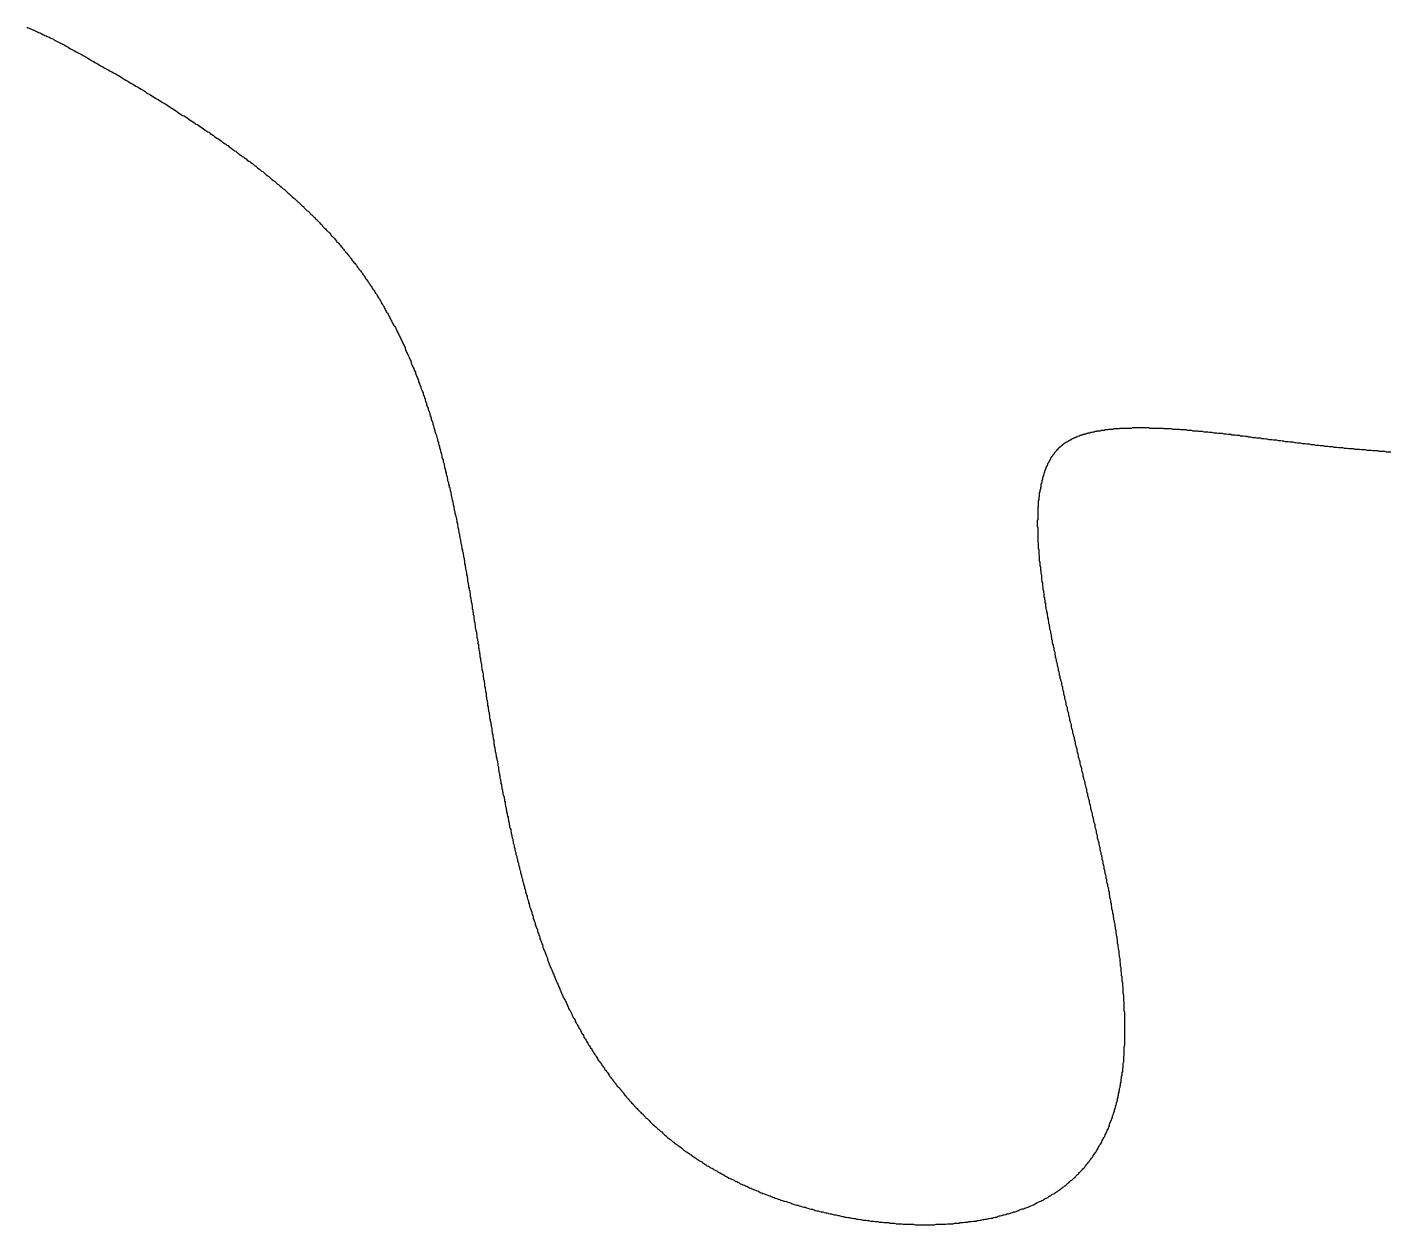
# Model space of a CAD drawing. Header units: millimetres. Extents: x 289 to 9778, y -894 to 6380.
# Drawn here: x 7128.73 to 7155.33, y 761.38 to 784.74 of the extents above; entities that cross this region are included whole.
import ezdxf

# ---------------------------------------------------------------- set-up
doc = ezdxf.new("R2010")
doc.units = ezdxf.units.MM
doc.layers.add('DRAW', color=7, linetype='Continuous')

msp = doc.modelspace()

# ---------------------------------------------------------------- linework, layer by layer
at = {"layer": 'DRAW'}
msp.add_polyline3d([(7128.72, 784.738, 0), (7128.74, 784.728, 0), (7128.77, 784.718, 0), (7128.79, 784.708, 0), (7128.81, 784.698, 0), (7128.84, 784.688, 0), (7128.86, 784.678, 0), (7128.88, 784.668, 0), (7128.91, 784.658, 0), (7128.93, 784.648, 0), (7128.95, 784.638, 0), (7128.98, 784.628, 0), (7129, 784.618, 0), (7129.03, 784.598, 0), (7129.05, 784.588, 0), (7129.07, 784.578, 0), (7129.1, 784.568, 0), (7129.12, 784.558, 0), (7129.14, 784.548, 0), (7129.17, 784.538, 0), (7129.19, 784.528, 0), (7129.21, 784.518, 0), (7129.24, 784.508, 0), (7129.26, 784.488, 0), (7129.3, 784.468, 0), (7129.34, 784.448, 0), (7129.38, 784.428, 0), (7129.42, 784.408, 0), (7129.46, 784.388, 0), (7129.49, 784.368, 0), (7129.53, 784.348, 0), (7129.57, 784.318, 0), (7129.61, 784.298, 0), (7129.65, 784.278, 0), (7129.68, 784.258, 0), (7129.72, 784.238, 0), (7129.76, 784.218, 0), (7129.8, 784.198, 0), (7129.83, 784.178, 0), (7129.87, 784.158, 0), (7129.91, 784.138, 0), (7129.94, 784.118, 0), (7129.98, 784.088, 0), (7130.02, 784.068, 0), (7130.05, 784.048, 0), (7130.09, 784.028, 0), (7130.13, 784.008, 0), (7130.16, 783.988, 0), (7130.2, 783.968, 0), (7130.23, 783.948, 0), (7130.27, 783.928, 0), (7130.31, 783.908, 0), (7130.34, 783.888, 0), (7130.38, 783.868, 0), (7130.41, 783.848, 0), (7130.45, 783.828, 0), (7130.48, 783.808, 0), (7130.52, 783.788, 0), (7130.55, 783.768, 0), (7130.58, 783.748, 0), (7130.62, 783.728, 0), (7130.65, 783.708, 0), (7130.69, 783.688, 0), (7130.72, 783.668, 0), (7130.75, 783.648, 0), (7130.79, 783.628, 0), (7130.82, 783.608, 0), (7130.85, 783.588, 0), (7130.89, 783.568, 0), (7130.92, 783.548, 0), (7130.95, 783.528, 0), (7130.99, 783.508, 0), (7131.02, 783.488, 0), (7131.05, 783.468, 0), (7131.08, 783.448, 0), (7131.12, 783.428, 0), (7131.15, 783.408, 0), (7131.18, 783.388, 0), (7131.21, 783.368, 0), (7131.24, 783.348, 0), (7131.28, 783.328, 0), (7131.31, 783.308, 0), (7131.34, 783.288, 0), (7131.37, 783.268, 0), (7131.4, 783.258, 0), (7131.43, 783.238, 0), (7131.46, 783.218, 0), (7131.49, 783.198, 0), (7131.52, 783.178, 0), (7131.55, 783.158, 0), (7131.58, 783.138, 0), (7131.61, 783.118, 0), (7131.64, 783.098, 0), (7131.67, 783.078, 0), (7131.7, 783.058, 0), (7131.73, 783.038, 0), (7131.76, 783.018, 0), (7131.79, 783.008, 0), (7131.82, 782.988, 0), (7131.85, 782.968, 0), (7131.88, 782.948, 0), (7131.91, 782.928, 0), (7131.94, 782.908, 0), (7131.97, 782.888, 0), (7132, 782.868, 0), (7132.02, 782.848, 0), (7132.05, 782.838, 0), (7132.08, 782.818, 0), (7132.11, 782.798, 0), (7132.14, 782.778, 0), (7132.17, 782.758, 0), (7132.19, 782.738, 0), (7132.22, 782.718, 0), (7132.25, 782.698, 0), (7132.28, 782.688, 0), (7132.3, 782.668, 0), (7132.33, 782.648, 0), (7132.36, 782.628, 0), (7132.38, 782.608, 0), (7132.41, 782.588, 0), (7132.44, 782.568, 0), (7132.46, 782.558, 0), (7132.49, 782.538, 0), (7132.52, 782.518, 0), (7132.54, 782.498, 0), (7132.57, 782.478, 0), (7132.6, 782.458, 0), (7132.62, 782.438, 0), (7132.65, 782.428, 0), (7132.67, 782.408, 0), (7132.7, 782.388, 0), (7132.72, 782.368, 0), (7132.75, 782.348, 0), (7132.77, 782.328, 0), (7132.8, 782.318, 0), (7132.82, 782.298, 0), (7132.85, 782.278, 0), (7132.87, 782.258, 0), (7132.9, 782.238, 0), (7132.92, 782.218, 0), (7132.95, 782.208, 0), (7132.97, 782.188, 0), (7133, 782.168, 0), (7133.02, 782.148, 0), (7133.05, 782.128, 0), (7133.07, 782.118, 0), (7133.09, 782.098, 0), (7133.12, 782.078, 0), (7133.14, 782.058, 0), (7133.16, 782.038, 0), (7133.19, 782.028, 0), (7133.21, 782.008, 0), (7133.23, 781.988, 0), (7133.26, 781.968, 0), (7133.28, 781.948, 0), (7133.3, 781.928, 0), (7133.33, 781.918, 0), (7133.35, 781.898, 0), (7133.37, 781.878, 0), (7133.39, 781.858, 0), (7133.42, 781.838, 0), (7133.44, 781.828, 0), (7133.46, 781.808, 0), (7133.48, 781.788, 0), (7133.5, 781.768, 0), (7133.53, 781.748, 0), (7133.55, 781.738, 0), (7133.57, 781.718, 0), (7133.59, 781.698, 0), (7133.61, 781.678, 0), (7133.63, 781.668, 0), (7133.65, 781.648, 0), (7133.68, 781.628, 0), (7133.7, 781.608, 0), (7133.72, 781.588, 0), (7133.74, 781.578, 0), (7133.76, 781.558, 0), (7133.78, 781.538, 0), (7133.8, 781.518, 0), (7133.82, 781.498, 0), (7133.84, 781.488, 0), (7133.86, 781.468, 0), (7133.88, 781.448, 0), (7133.9, 781.428, 0), (7133.92, 781.408, 0), (7133.94, 781.398, 0), (7133.96, 781.378, 0), (7133.98, 781.358, 0), (7134, 781.338, 0), (7134.02, 781.328, 0), (7134.04, 781.308, 0), (7134.06, 781.288, 0), (7134.08, 781.268, 0), (7134.1, 781.248, 0), (7134.12, 781.238, 0), (7134.13, 781.218, 0), (7134.15, 781.198, 0), (7134.17, 781.178, 0), (7134.19, 781.158, 0), (7134.21, 781.148, 0), (7134.23, 781.128, 0), (7134.25, 781.108, 0), (7134.26, 781.088, 0), (7134.28, 781.078, 0), (7134.3, 781.058, 0), (7134.32, 781.038, 0), (7134.34, 781.018, 0), (7134.35, 780.998, 0), (7134.37, 780.988, 0), (7134.39, 780.968, 0), (7134.41, 780.948, 0), (7134.43, 780.928, 0), (7134.44, 780.908, 0), (7134.46, 780.898, 0), (7134.48, 780.878, 0), (7134.49, 780.858, 0), (7134.51, 780.838, 0), (7134.53, 780.818, 0), (7134.55, 780.808, 0), (7134.56, 780.788, 0), (7134.58, 780.768, 0), (7134.6, 780.748, 0), (7134.61, 780.738, 0), (7134.63, 780.718, 0), (7134.65, 780.698, 0), (7134.66, 780.678, 0), (7134.68, 780.658, 0), (7134.69, 780.648, 0), (7134.71, 780.628, 0), (7134.73, 780.608, 0), (7134.74, 780.588, 0), (7134.76, 780.568, 0), (7134.77, 780.548, 0), (7134.79, 780.538, 0), (7134.81, 780.518, 0), (7134.82, 780.498, 0), (7134.84, 780.478, 0), (7134.85, 780.458, 0), (7134.87, 780.448, 0), (7134.88, 780.428, 0), (7134.9, 780.408, 0), (7134.91, 780.388, 0), (7134.93, 780.368, 0), (7134.94, 780.358, 0), (7134.96, 780.338, 0), (7134.97, 780.318, 0), (7134.99, 780.298, 0), (7135, 780.278, 0), (7135.02, 780.258, 0), (7135.03, 780.248, 0), (7135.05, 780.228, 0), (7135.06, 780.208, 0), (7135.07, 780.188, 0), (7135.09, 780.168, 0), (7135.1, 780.148, 0), (7135.12, 780.138, 0), (7135.13, 780.118, 0), (7135.15, 780.098, 0), (7135.16, 780.078, 0), (7135.17, 780.058, 0), (7135.19, 780.038, 0), (7135.2, 780.018, 0), (7135.21, 780.008, 0), (7135.23, 779.988, 0), (7135.24, 779.968, 0), (7135.26, 779.948, 0), (7135.27, 779.928, 0), (7135.28, 779.908, 0), (7135.3, 779.888, 0), (7135.31, 779.878, 0), (7135.32, 779.858, 0), (7135.33, 779.838, 0), (7135.35, 779.818, 0), (7135.36, 779.798, 0), (7135.37, 779.778, 0), (7135.39, 779.758, 0), (7135.4, 779.738, 0), (7135.41, 779.728, 0), (7135.42, 779.708, 0), (7135.44, 779.688, 0), (7135.45, 779.668, 0), (7135.46, 779.648, 0), (7135.47, 779.628, 0), (7135.49, 779.608, 0), (7135.5, 779.588, 0), (7135.51, 779.568, 0), (7135.52, 779.548, 0), (7135.54, 779.528, 0), (7135.55, 779.518, 0), (7135.56, 779.498, 0), (7135.57, 779.478, 0), (7135.58, 779.458, 0), (7135.6, 779.438, 0), (7135.61, 779.418, 0), (7135.62, 779.398, 0), (7135.63, 779.378, 0), (7135.64, 779.358, 0), (7135.65, 779.338, 0), (7135.67, 779.318, 0), (7135.68, 779.298, 0), (7135.69, 779.278, 0), (7135.7, 779.258, 0), (7135.71, 779.238, 0), (7135.72, 779.218, 0), (7135.73, 779.198, 0), (7135.74, 779.178, 0), (7135.76, 779.158, 0), (7135.77, 779.138, 0), (7135.78, 779.118, 0), (7135.79, 779.098, 0), (7135.8, 779.078, 0), (7135.81, 779.058, 0), (7135.82, 779.038, 0), (7135.83, 779.018, 0), (7135.84, 778.998, 0), (7135.85, 778.978, 0), (7135.86, 778.958, 0), (7135.87, 778.938, 0), (7135.88, 778.918, 0), (7135.9, 778.898, 0), (7135.91, 778.878, 0), (7135.92, 778.858, 0), (7135.93, 778.838, 0), (7135.94, 778.818, 0), (7135.95, 778.798, 0), (7135.96, 778.778, 0), (7135.97, 778.758, 0), (7135.98, 778.738, 0), (7135.99, 778.718, 0), (7136, 778.698, 0), (7136.01, 778.678, 0), (7136.02, 778.658, 0), (7136.03, 778.628, 0), (7136.04, 778.608, 0), (7136.05, 778.588, 0), (7136.06, 778.568, 0), (7136.07, 778.548, 0), (7136.08, 778.528, 0), (7136.09, 778.508, 0), (7136.1, 778.488, 0), (7136.1, 778.468, 0), (7136.11, 778.438, 0), (7136.12, 778.418, 0), (7136.13, 778.398, 0), (7136.14, 778.378, 0), (7136.15, 778.358, 0), (7136.16, 778.338, 0), (7136.17, 778.318, 0), (7136.18, 778.288, 0), (7136.19, 778.268, 0), (7136.2, 778.248, 0), (7136.21, 778.228, 0), (7136.22, 778.208, 0), (7136.22, 778.188, 0), (7136.23, 778.158, 0), (7136.24, 778.138, 0), (7136.25, 778.118, 0), (7136.26, 778.098, 0), (7136.27, 778.078, 0), (7136.28, 778.048, 0), (7136.29, 778.028, 0), (7136.3, 778.008, 0), (7136.3, 777.988, 0), (7136.31, 777.968, 0), (7136.32, 777.938, 0), (7136.33, 777.918, 0), (7136.34, 777.898, 0), (7136.35, 777.878, 0), (7136.36, 777.848, 0), (7136.36, 777.828, 0), (7136.37, 777.808, 0), (7136.38, 777.788, 0), (7136.39, 777.758, 0), (7136.4, 777.738, 0), (7136.41, 777.718, 0), (7136.41, 777.698, 0), (7136.42, 777.668, 0), (7136.43, 777.648, 0), (7136.44, 777.628, 0), (7136.45, 777.608, 0), (7136.45, 777.578, 0), (7136.46, 777.558, 0), (7136.47, 777.538, 0), (7136.48, 777.508, 0), (7136.49, 777.488, 0), (7136.49, 777.468, 0), (7136.5, 777.438, 0), (7136.51, 777.418, 0), (7136.52, 777.398, 0), (7136.52, 777.368, 0), (7136.53, 777.348, 0), (7136.54, 777.328, 0), (7136.55, 777.308, 0), (7136.55, 777.278, 0), (7136.56, 777.258, 0), (7136.57, 777.238, 0), (7136.58, 777.208, 0), (7136.58, 777.188, 0), (7136.59, 777.158, 0), (7136.6, 777.138, 0), (7136.61, 777.118, 0), (7136.61, 777.088, 0), (7136.62, 777.068, 0), (7136.63, 777.048, 0), (7136.64, 777.018, 0), (7136.64, 776.998, 0), (7136.65, 776.978, 0), (7136.66, 776.948, 0), (7136.66, 776.928, 0), (7136.67, 776.898, 0), (7136.68, 776.878, 0), (7136.68, 776.858, 0), (7136.69, 776.828, 0), (7136.7, 776.808, 0), (7136.71, 776.778, 0), (7136.71, 776.758, 0), (7136.72, 776.738, 0), (7136.73, 776.708, 0), (7136.73, 776.688, 0), (7136.74, 776.658, 0), (7136.75, 776.638, 0), (7136.75, 776.608, 0), (7136.76, 776.588, 0), (7136.77, 776.568, 0), (7136.77, 776.538, 0), (7136.78, 776.518, 0), (7136.79, 776.488, 0), (7136.79, 776.468, 0), (7136.8, 776.438, 0), (7136.81, 776.418, 0), (7136.81, 776.398, 0), (7136.82, 776.368, 0), (7136.82, 776.348, 0), (7136.83, 776.318, 0), (7136.84, 776.298, 0), (7136.84, 776.268, 0), (7136.85, 776.248, 0), (7136.86, 776.218, 0), (7136.86, 776.198, 0), (7136.87, 776.168, 0), (7136.87, 776.148, 0), (7136.88, 776.118, 0), (7136.89, 776.098, 0), (7136.89, 776.068, 0), (7136.9, 776.048, 0), (7136.9, 776.018, 0), (7136.91, 775.998, 0), (7136.92, 775.968, 0), (7136.92, 775.948, 0), (7136.93, 775.918, 0), (7136.93, 775.898, 0), (7136.94, 775.868, 0), (7136.95, 775.848, 0), (7136.95, 775.818, 0), (7136.96, 775.798, 0), (7136.96, 775.768, 0), (7136.97, 775.748, 0), (7136.98, 775.718, 0), (7136.98, 775.698, 0), (7136.99, 775.668, 0), (7136.99, 775.648, 0), (7137, 775.618, 0), (7137, 775.598, 0), (7137.01, 775.568, 0), (7137.01, 775.548, 0), (7137.02, 775.518, 0), (7137.03, 775.488, 0), (7137.03, 775.468, 0), (7137.04, 775.438, 0), (7137.04, 775.418, 0), (7137.05, 775.388, 0), (7137.05, 775.368, 0), (7137.06, 775.338, 0), (7137.06, 775.318, 0), (7137.07, 775.288, 0), (7137.07, 775.258, 0), (7137.08, 775.238, 0), (7137.09, 775.208, 0), (7137.09, 775.188, 0), (7137.1, 775.158, 0), (7137.1, 775.138, 0), (7137.11, 775.108, 0), (7137.11, 775.078, 0), (7137.12, 775.058, 0), (7137.12, 775.028, 0), (7137.13, 775.008, 0), (7137.13, 774.978, 0), (7137.14, 774.948, 0), (7137.14, 774.928, 0), (7137.15, 774.898, 0), (7137.15, 774.878, 0), (7137.16, 774.848, 0), (7137.16, 774.818, 0), (7137.17, 774.798, 0), (7137.17, 774.768, 0), (7137.18, 774.748, 0), (7137.18, 774.718, 0), (7137.19, 774.688, 0), (7137.19, 774.668, 0), (7137.2, 774.638, 0), (7137.2, 774.618, 0), (7137.21, 774.588, 0), (7137.21, 774.558, 0), (7137.22, 774.538, 0), (7137.22, 774.508, 0), (7137.23, 774.488, 0), (7137.23, 774.458, 0), (7137.24, 774.428, 0), (7137.24, 774.408, 0), (7137.25, 774.378, 0), (7137.25, 774.348, 0), (7137.26, 774.328, 0), (7137.26, 774.298, 0), (7137.26, 774.268, 0), (7137.27, 774.248, 0), (7137.27, 774.218, 0), (7137.28, 774.198, 0), (7137.28, 774.168, 0), (7137.29, 774.138, 0), (7137.29, 774.118, 0), (7137.3, 774.088, 0), (7137.3, 774.058, 0), (7137.31, 774.038, 0), (7137.31, 774.008, 0), (7137.32, 773.978, 0), (7137.32, 773.958, 0), (7137.32, 773.928, 0), (7137.33, 773.898, 0), (7137.33, 773.878, 0), (7137.34, 773.848, 0), (7137.34, 773.818, 0), (7137.35, 773.798, 0), (7137.35, 773.768, 0), (7137.36, 773.738, 0), (7137.36, 773.718, 0), (7137.37, 773.688, 0), (7137.37, 773.658, 0), (7137.37, 773.638, 0), (7137.38, 773.608, 0), (7137.38, 773.578, 0), (7137.39, 773.558, 0), (7137.39, 773.528, 0), (7137.4, 773.498, 0), (7137.4, 773.478, 0), (7137.41, 773.448, 0), (7137.41, 773.418, 0), (7137.41, 773.398, 0), (7137.42, 773.368, 0), (7137.42, 773.338, 0), (7137.43, 773.318, 0), (7137.43, 773.288, 0), (7137.44, 773.258, 0), (7137.44, 773.238, 0), (7137.44, 773.208, 0), (7137.45, 773.178, 0), (7137.45, 773.148, 0), (7137.46, 773.128, 0), (7137.46, 773.098, 0), (7137.47, 773.068, 0), (7137.47, 773.048, 0), (7137.47, 773.018, 0), (7137.48, 772.988, 0), (7137.48, 772.968, 0), (7137.49, 772.938, 0), (7137.49, 772.908, 0), (7137.5, 772.888, 0), (7137.5, 772.858, 0), (7137.5, 772.828, 0), (7137.51, 772.798, 0), (7137.51, 772.778, 0), (7137.52, 772.748, 0), (7137.52, 772.718, 0), (7137.53, 772.698, 0), (7137.53, 772.668, 0), (7137.53, 772.638, 0), (7137.54, 772.618, 0), (7137.54, 772.588, 0), (7137.55, 772.558, 0), (7137.55, 772.528, 0), (7137.56, 772.508, 0), (7137.56, 772.478, 0), (7137.56, 772.448, 0), (7137.57, 772.428, 0), (7137.57, 772.398, 0), (7137.58, 772.368, 0), (7137.58, 772.348, 0), (7137.59, 772.318, 0), (7137.59, 772.288, 0), (7137.59, 772.258, 0), (7137.6, 772.238, 0), (7137.6, 772.208, 0), (7137.61, 772.178, 0), (7137.61, 772.158, 0), (7137.62, 772.128, 0), (7137.62, 772.098, 0), (7137.62, 772.068, 0), (7137.63, 772.048, 0), (7137.63, 772.018, 0), (7137.64, 771.988, 0), (7137.64, 771.968, 0), (7137.65, 771.938, 0), (7137.65, 771.908, 0), (7137.65, 771.878, 0), (7137.66, 771.858, 0), (7137.66, 771.828, 0), (7137.67, 771.798, 0), (7137.67, 771.778, 0), (7137.68, 771.748, 0), (7137.68, 771.718, 0), (7137.68, 771.688, 0), (7137.69, 771.668, 0), (7137.69, 771.638, 0), (7137.7, 771.608, 0), (7137.7, 771.588, 0), (7137.71, 771.558, 0), (7137.71, 771.528, 0), (7137.71, 771.498, 0), (7137.72, 771.478, 0), (7137.72, 771.448, 0), (7137.73, 771.418, 0), (7137.73, 771.398, 0), (7137.74, 771.368, 0), (7137.74, 771.338, 0), (7137.75, 771.318, 0), (7137.75, 771.288, 0), (7137.75, 771.258, 0), (7137.76, 771.228, 0), (7137.76, 771.208, 0), (7137.77, 771.178, 0), (7137.77, 771.148, 0), (7137.78, 771.128, 0), (7137.78, 771.098, 0), (7137.79, 771.068, 0), (7137.79, 771.038, 0), (7137.79, 771.018, 0), (7137.8, 770.988, 0), (7137.8, 770.958, 0), (7137.81, 770.938, 0), (7137.81, 770.908, 0), (7137.82, 770.878, 0), (7137.82, 770.848, 0), (7137.83, 770.828, 0), (7137.83, 770.798, 0), (7137.83, 770.768, 0), (7137.84, 770.748, 0), (7137.84, 770.718, 0), (7137.85, 770.688, 0), (7137.85, 770.668, 0), (7137.86, 770.638, 0), (7137.86, 770.608, 0), (7137.87, 770.578, 0), (7137.87, 770.558, 0), (7137.88, 770.528, 0), (7137.88, 770.498, 0), (7137.89, 770.478, 0), (7137.89, 770.448, 0), (7137.9, 770.418, 0), (7137.9, 770.398, 0), (7137.91, 770.368, 0), (7137.91, 770.338, 0), (7137.92, 770.308, 0), (7137.92, 770.288, 0), (7137.92, 770.258, 0), (7137.93, 770.228, 0), (7137.93, 770.208, 0), (7137.94, 770.178, 0), (7137.94, 770.148, 0), (7137.95, 770.128, 0), (7137.95, 770.098, 0), (7137.96, 770.068, 0), (7137.96, 770.048, 0), (7137.97, 770.018, 0), (7137.97, 769.988, 0), (7137.98, 769.968, 0), (7137.98, 769.938, 0), (7137.99, 769.908, 0), (7137.99, 769.888, 0), (7138, 769.858, 0), (7138, 769.828, 0), (7138.01, 769.808, 0), (7138.01, 769.778, 0), (7138.02, 769.748, 0), (7138.03, 769.718, 0), (7138.03, 769.698, 0), (7138.04, 769.668, 0), (7138.04, 769.638, 0), (7138.05, 769.618, 0), (7138.05, 769.588, 0), (7138.06, 769.558, 0), (7138.06, 769.538, 0), (7138.07, 769.508, 0), (7138.07, 769.478, 0), (7138.08, 769.458, 0), (7138.08, 769.428, 0), (7138.09, 769.408, 0), (7138.09, 769.378, 0), (7138.1, 769.348, 0), (7138.11, 769.328, 0), (7138.11, 769.298, 0), (7138.12, 769.268, 0), (7138.12, 769.248, 0), (7138.13, 769.218, 0), (7138.13, 769.188, 0), (7138.14, 769.168, 0), (7138.14, 769.138, 0), (7138.15, 769.108, 0), (7138.16, 769.088, 0), (7138.16, 769.058, 0), (7138.17, 769.028, 0), (7138.17, 769.008, 0), (7138.18, 768.978, 0), (7138.18, 768.958, 0), (7138.19, 768.928, 0), (7138.2, 768.898, 0), (7138.2, 768.878, 0), (7138.21, 768.848, 0), (7138.21, 768.818, 0), (7138.22, 768.798, 0), (7138.23, 768.768, 0), (7138.23, 768.748, 0), (7138.24, 768.718, 0), (7138.24, 768.688, 0), (7138.25, 768.668, 0), (7138.26, 768.638, 0), (7138.26, 768.608, 0), (7138.27, 768.588, 0), (7138.28, 768.558, 0), (7138.28, 768.538, 0), (7138.29, 768.508, 0), (7138.29, 768.478, 0), (7138.3, 768.458, 0), (7138.31, 768.428, 0), (7138.31, 768.408, 0), (7138.32, 768.378, 0), (7138.33, 768.348, 0), (7138.33, 768.328, 0), (7138.34, 768.298, 0), (7138.35, 768.278, 0), (7138.35, 768.248, 0), (7138.36, 768.218, 0), (7138.37, 768.198, 0), (7138.37, 768.168, 0), (7138.38, 768.148, 0), (7138.39, 768.118, 0), (7138.39, 768.098, 0), (7138.4, 768.068, 0), (7138.41, 768.038, 0), (7138.41, 768.018, 0), (7138.42, 767.988, 0), (7138.43, 767.968, 0), (7138.43, 767.938, 0), (7138.44, 767.918, 0), (7138.45, 767.888, 0), (7138.45, 767.858, 0), (7138.46, 767.838, 0), (7138.47, 767.808, 0), (7138.48, 767.788, 0), (7138.48, 767.758, 0), (7138.49, 767.738, 0), (7138.5, 767.708, 0), (7138.51, 767.688, 0), (7138.51, 767.658, 0), (7138.52, 767.638, 0), (7138.53, 767.608, 0), (7138.53, 767.588, 0), (7138.54, 767.558, 0), (7138.55, 767.528, 0), (7138.56, 767.508, 0), (7138.57, 767.478, 0), (7138.57, 767.458, 0), (7138.58, 767.428, 0), (7138.59, 767.408, 0), (7138.6, 767.378, 0), (7138.6, 767.358, 0), (7138.61, 767.328, 0), (7138.62, 767.308, 0), (7138.63, 767.278, 0), (7138.64, 767.258, 0), (7138.64, 767.228, 0), (7138.65, 767.208, 0), (7138.66, 767.178, 0), (7138.67, 767.158, 0), (7138.68, 767.128, 0), (7138.68, 767.108, 0), (7138.69, 767.078, 0), (7138.7, 767.058, 0), (7138.71, 767.028, 0), (7138.72, 767.008, 0), (7138.73, 766.988, 0), (7138.73, 766.958, 0), (7138.74, 766.938, 0), (7138.75, 766.908, 0), (7138.76, 766.888, 0), (7138.77, 766.858, 0), (7138.78, 766.838, 0), (7138.79, 766.808, 0), (7138.79, 766.788, 0), (7138.8, 766.758, 0), (7138.81, 766.738, 0), (7138.82, 766.718, 0), (7138.83, 766.688, 0), (7138.84, 766.668, 0), (7138.85, 766.638, 0), (7138.86, 766.618, 0), (7138.87, 766.588, 0), (7138.88, 766.568, 0), (7138.88, 766.548, 0), (7138.89, 766.518, 0), (7138.9, 766.498, 0), (7138.91, 766.468, 0), (7138.92, 766.448, 0), (7138.93, 766.418, 0), (7138.94, 766.398, 0), (7138.95, 766.378, 0), (7138.96, 766.348, 0), (7138.97, 766.328, 0), (7138.98, 766.298, 0), (7138.99, 766.278, 0), (7139, 766.258, 0), (7139.01, 766.228, 0), (7139.02, 766.208, 0), (7139.03, 766.188, 0), (7139.04, 766.158, 0), (7139.05, 766.138, 0), (7139.06, 766.108, 0), (7139.07, 766.088, 0), (7139.08, 766.068, 0), (7139.09, 766.038, 0), (7139.1, 766.018, 0), (7139.11, 765.998, 0), (7139.12, 765.968, 0), (7139.13, 765.948, 0), (7139.14, 765.928, 0), (7139.15, 765.898, 0), (7139.16, 765.878, 0), (7139.17, 765.858, 0), (7139.18, 765.828, 0), (7139.19, 765.808, 0), (7139.2, 765.788, 0), (7139.22, 765.758, 0), (7139.23, 765.738, 0), (7139.24, 765.718, 0), (7139.25, 765.698, 0), (7139.26, 765.668, 0), (7139.27, 765.648, 0), (7139.28, 765.628, 0), (7139.29, 765.598, 0), (7139.3, 765.578, 0), (7139.32, 765.558, 0), (7139.33, 765.538, 0), (7139.34, 765.508, 0), (7139.35, 765.488, 0), (7139.36, 765.468, 0), (7139.37, 765.438, 0), (7139.38, 765.418, 0), (7139.4, 765.398, 0), (7139.41, 765.378, 0), (7139.42, 765.348, 0), (7139.43, 765.328, 0), (7139.44, 765.308, 0), (7139.46, 765.288, 0), (7139.47, 765.258, 0), (7139.48, 765.238, 0), (7139.49, 765.218, 0), (7139.5, 765.198, 0), (7139.52, 765.178, 0), (7139.53, 765.148, 0), (7139.54, 765.128, 0), (7139.55, 765.108, 0), (7139.57, 765.088, 0), (7139.58, 765.068, 0), (7139.59, 765.038, 0), (7139.6, 765.018, 0), (7139.62, 764.998, 0), (7139.63, 764.978, 0), (7139.64, 764.958, 0), (7139.66, 764.928, 0), (7139.67, 764.908, 0), (7139.68, 764.888, 0), (7139.7, 764.868, 0), (7139.71, 764.848, 0), (7139.72, 764.828, 0), (7139.74, 764.808, 0), (7139.75, 764.778, 0), (7139.76, 764.758, 0), (7139.78, 764.738, 0), (7139.79, 764.718, 0), (7139.8, 764.698, 0), (7139.82, 764.678, 0), (7139.83, 764.658, 0), (7139.84, 764.638, 0), (7139.86, 764.608, 0), (7139.87, 764.588, 0), (7139.89, 764.568, 0), (7139.9, 764.548, 0), (7139.92, 764.528, 0), (7139.93, 764.508, 0), (7139.94, 764.488, 0), (7139.96, 764.468, 0), (7139.97, 764.448, 0), (7139.99, 764.428, 0), (7140, 764.408, 0), (7140.02, 764.388, 0), (7140.03, 764.368, 0), (7140.05, 764.348, 0), (7140.06, 764.328, 0), (7140.08, 764.298, 0), (7140.09, 764.278, 0), (7140.11, 764.258, 0), (7140.12, 764.238, 0), (7140.14, 764.218, 0), (7140.15, 764.198, 0), (7140.17, 764.178, 0), (7140.18, 764.158, 0), (7140.2, 764.138, 0), (7140.21, 764.118, 0), (7140.23, 764.098, 0), (7140.24, 764.078, 0), (7140.26, 764.068, 0), (7140.28, 764.048, 0), (7140.29, 764.028, 0), (7140.31, 764.008, 0), (7140.32, 763.988, 0), (7140.34, 763.968, 0), (7140.36, 763.948, 0), (7140.37, 763.928, 0), (7140.39, 763.908, 0), (7140.41, 763.888, 0), (7140.42, 763.868, 0), (7140.44, 763.848, 0), (7140.46, 763.828, 0), (7140.47, 763.808, 0), (7140.49, 763.788, 0), (7140.51, 763.778, 0), (7140.52, 763.758, 0), (7140.54, 763.738, 0), (7140.56, 763.718, 0), (7140.57, 763.698, 0), (7140.59, 763.678, 0), (7140.61, 763.658, 0), (7140.63, 763.648, 0), (7140.64, 763.628, 0), (7140.66, 763.608, 0), (7140.68, 763.588, 0), (7140.7, 763.568, 0), (7140.71, 763.548, 0), (7140.73, 763.538, 0), (7140.75, 763.518, 0), (7140.77, 763.498, 0), (7140.79, 763.478, 0), (7140.8, 763.458, 0), (7140.82, 763.448, 0), (7140.84, 763.428, 0), (7140.86, 763.408, 0), (7140.88, 763.388, 0), (7140.9, 763.368, 0), (7140.91, 763.358, 0), (7140.93, 763.338, 0), (7140.95, 763.318, 0), (7140.97, 763.298, 0), (7140.99, 763.288, 0), (7141.01, 763.268, 0), (7141.03, 763.248, 0), (7141.05, 763.238, 0), (7141.07, 763.218, 0), (7141.09, 763.198, 0), (7141.11, 763.188, 0), (7141.12, 763.168, 0), (7141.14, 763.148, 0), (7141.16, 763.128, 0), (7141.18, 763.118, 0), (7141.2, 763.098, 0), (7141.22, 763.078, 0), (7141.24, 763.068, 0), (7141.26, 763.048, 0), (7141.28, 763.038, 0), (7141.3, 763.018, 0), (7141.32, 762.998, 0), (7141.34, 762.988, 0), (7141.36, 762.968, 0), (7141.39, 762.948, 0), (7141.41, 762.938, 0), (7141.43, 762.918, 0), (7141.45, 762.908, 0), (7141.47, 762.888, 0), (7141.49, 762.878, 0), (7141.51, 762.858, 0), (7141.53, 762.838, 0), (7141.55, 762.828, 0), (7141.57, 762.808, 0), (7141.59, 762.798, 0), (7141.62, 762.778, 0), (7141.64, 762.768, 0), (7141.66, 762.748, 0), (7141.68, 762.738, 0), (7141.7, 762.718, 0), (7141.72, 762.708, 0), (7141.75, 762.688, 0), (7141.77, 762.678, 0), (7141.79, 762.658, 0), (7141.81, 762.648, 0), (7141.84, 762.628, 0), (7141.86, 762.618, 0), (7141.88, 762.608, 0), (7141.9, 762.588, 0), (7141.92, 762.578, 0), (7141.95, 762.558, 0), (7141.97, 762.548, 0), (7141.99, 762.528, 0), (7142.02, 762.518, 0), (7142.04, 762.508, 0), (7142.06, 762.488, 0), (7142.09, 762.478, 0), (7142.11, 762.468, 0), (7142.13, 762.448, 0), (7142.16, 762.438, 0), (7142.18, 762.428, 0), (7142.2, 762.408, 0), (7142.23, 762.398, 0), (7142.25, 762.388, 0), (7142.27, 762.368, 0), (7142.3, 762.358, 0), (7142.32, 762.348, 0), (7142.35, 762.328, 0), (7142.37, 762.318, 0), (7142.39, 762.308, 0), (7142.42, 762.288, 0), (7142.44, 762.278, 0), (7142.47, 762.268, 0), (7142.49, 762.258, 0), (7142.52, 762.248, 0), (7142.54, 762.228, 0), (7142.57, 762.218, 0), (7142.59, 762.208, 0), (7142.62, 762.198, 0), (7142.64, 762.178, 0), (7142.67, 762.168, 0), (7142.69, 762.158, 0), (7142.72, 762.148, 0), (7142.74, 762.138, 0), (7142.77, 762.128, 0), (7142.8, 762.108, 0), (7142.82, 762.098, 0), (7142.85, 762.088, 0), (7142.87, 762.078, 0), (7142.9, 762.068, 0), (7142.92, 762.058, 0), (7142.95, 762.048, 0), (7142.98, 762.038, 0), (7143, 762.028, 0), (7143.03, 762.008, 0), (7143.06, 761.998, 0), (7143.08, 761.988, 0), (7143.11, 761.978, 0), (7143.14, 761.968, 0), (7143.16, 761.958, 0), (7143.19, 761.948, 0), (7143.22, 761.938, 0), (7143.24, 761.928, 0), (7143.27, 761.918, 0), (7143.3, 761.908, 0), (7143.32, 761.898, 0), (7143.35, 761.888, 0), (7143.38, 761.878, 0), (7143.41, 761.868, 0), (7143.43, 761.858, 0), (7143.46, 761.848, 0), (7143.49, 761.838, 0), (7143.51, 761.838, 0), (7143.54, 761.828, 0), (7143.57, 761.818, 0), (7143.6, 761.808, 0), (7143.63, 761.798, 0), (7143.65, 761.788, 0), (7143.68, 761.778, 0), (7143.71, 761.768, 0), (7143.74, 761.758, 0), (7143.76, 761.758, 0), (7143.79, 761.748, 0), (7143.82, 761.738, 0), (7143.85, 761.728, 0), (7143.88, 761.718, 0), (7143.91, 761.718, 0), (7143.93, 761.708, 0), (7143.96, 761.698, 0), (7143.99, 761.688, 0), (7144.02, 761.678, 0), (7144.05, 761.678, 0), (7144.08, 761.668, 0), (7144.1, 761.658, 0), (7144.13, 761.648, 0), (7144.16, 761.648, 0), (7144.19, 761.638, 0), (7144.22, 761.628, 0), (7144.25, 761.628, 0), (7144.28, 761.618, 0), (7144.31, 761.608, 0), (7144.33, 761.608, 0), (7144.36, 761.598, 0), (7144.39, 761.588, 0), (7144.42, 761.588, 0), (7144.45, 761.578, 0), (7144.48, 761.568, 0), (7144.51, 761.568, 0), (7144.54, 761.558, 0), (7144.57, 761.558, 0), (7144.59, 761.548, 0), (7144.62, 761.538, 0), (7144.65, 761.538, 0), (7144.68, 761.528, 0), (7144.71, 761.528, 0), (7144.74, 761.518, 0), (7144.77, 761.518, 0), (7144.8, 761.508, 0), (7144.83, 761.508, 0), (7144.86, 761.498, 0), (7144.89, 761.498, 0), (7144.91, 761.488, 0), (7144.94, 761.488, 0), (7144.97, 761.478, 0), (7145, 761.478, 0), (7145.03, 761.468, 0), (7145.06, 761.468, 0), (7145.09, 761.468, 0), (7145.12, 761.458, 0), (7145.15, 761.458, 0), (7145.18, 761.448, 0), (7145.21, 761.448, 0), (7145.24, 761.448, 0), (7145.27, 761.438, 0), (7145.29, 761.438, 0), (7145.32, 761.438, 0), (7145.35, 761.428, 0), (7145.38, 761.428, 0), (7145.41, 761.428, 0), (7145.44, 761.418, 0), (7145.47, 761.418, 0), (7145.5, 761.418, 0), (7145.53, 761.418, 0), (7145.56, 761.408, 0), (7145.59, 761.408, 0), (7145.62, 761.408, 0), (7145.65, 761.408, 0), (7145.68, 761.398, 0), (7145.7, 761.398, 0), (7145.73, 761.398, 0), (7145.76, 761.398, 0), (7145.79, 761.398, 0), (7145.82, 761.388, 0), (7145.85, 761.388, 0), (7145.88, 761.388, 0), (7145.91, 761.388, 0), (7145.94, 761.388, 0), (7145.97, 761.388, 0), (7146, 761.388, 0), (7146.02, 761.388, 0), (7146.05, 761.378, 0), (7146.08, 761.378, 0), (7146.11, 761.378, 0), (7146.14, 761.378, 0), (7146.17, 761.378, 0), (7146.2, 761.378, 0), (7146.23, 761.378, 0), (7146.25, 761.378, 0), (7146.28, 761.378, 0), (7146.31, 761.378, 0), (7146.34, 761.378, 0), (7146.37, 761.378, 0), (7146.4, 761.378, 0), (7146.43, 761.378, 0), (7146.46, 761.388, 0), (7146.48, 761.388, 0), (7146.51, 761.388, 0), (7146.54, 761.388, 0), (7146.57, 761.388, 0), (7146.6, 761.388, 0), (7146.63, 761.388, 0), (7146.65, 761.388, 0), (7146.68, 761.398, 0), (7146.71, 761.398, 0), (7146.74, 761.398, 0), (7146.77, 761.398, 0), (7146.79, 761.398, 0), (7146.82, 761.408, 0), (7146.85, 761.408, 0), (7146.88, 761.408, 0), (7146.91, 761.408, 0), (7146.93, 761.418, 0), (7146.96, 761.418, 0), (7146.99, 761.418, 0), (7147.02, 761.428, 0), (7147.04, 761.428, 0), (7147.07, 761.428, 0), (7147.1, 761.438, 0), (7147.13, 761.438, 0), (7147.15, 761.438, 0), (7147.18, 761.448, 0), (7147.21, 761.448, 0), (7147.24, 761.448, 0), (7147.26, 761.458, 0), (7147.29, 761.458, 0), (7147.32, 761.468, 0), (7147.34, 761.468, 0), (7147.37, 761.478, 0), (7147.4, 761.478, 0), (7147.42, 761.488, 0), (7147.45, 761.488, 0), (7147.48, 761.498, 0), (7147.5, 761.498, 0), (7147.53, 761.508, 0), (7147.56, 761.508, 0), (7147.58, 761.518, 0), (7147.61, 761.528, 0), (7147.64, 761.528, 0), (7147.66, 761.538, 0), (7147.69, 761.548, 0), (7147.71, 761.548, 0), (7147.74, 761.558, 0), (7147.77, 761.568, 0), (7147.79, 761.568, 0), (7147.82, 761.578, 0), (7147.84, 761.588, 0), (7147.87, 761.588, 0), (7147.89, 761.598, 0), (7147.92, 761.608, 0), (7147.95, 761.618, 0), (7147.97, 761.628, 0), (7148, 761.628, 0), (7148.02, 761.638, 0), (7148.05, 761.648, 0), (7148.07, 761.658, 0), (7148.09, 761.668, 0), (7148.12, 761.678, 0), (7148.14, 761.688, 0), (7148.17, 761.688, 0), (7148.19, 761.698, 0), (7148.22, 761.708, 0), (7148.24, 761.718, 0), (7148.27, 761.728, 0), (7148.29, 761.738, 0), (7148.31, 761.748, 0), (7148.34, 761.758, 0), (7148.36, 761.768, 0), (7148.38, 761.778, 0), (7148.41, 761.798, 0), (7148.43, 761.808, 0), (7148.45, 761.818, 0), (7148.48, 761.828, 0), (7148.5, 761.838, 0), (7148.52, 761.848, 0), (7148.55, 761.858, 0), (7148.57, 761.878, 0), (7148.59, 761.888, 0), (7148.61, 761.898, 0), (7148.64, 761.908, 0), (7148.66, 761.928, 0), (7148.68, 761.938, 0), (7148.7, 761.948, 0), (7148.72, 761.968, 0), (7148.75, 761.978, 0), (7148.77, 761.988, 0), (7148.79, 762.008, 0), (7148.81, 762.018, 0), (7148.83, 762.028, 0), (7148.85, 762.048, 0), (7148.87, 762.058, 0), (7148.89, 762.078, 0), (7148.91, 762.088, 0), (7148.93, 762.108, 0), (7148.95, 762.118, 0), (7148.97, 762.138, 0), (7148.99, 762.148, 0), (7149.01, 762.168, 0), (7149.03, 762.188, 0), (7149.05, 762.198, 0), (7149.07, 762.218, 0), (7149.09, 762.238, 0), (7149.11, 762.248, 0), (7149.13, 762.268, 0), (7149.15, 762.288, 0), (7149.17, 762.298, 0), (7149.18, 762.318, 0), (7149.2, 762.338, 0), (7149.22, 762.358, 0), (7149.24, 762.368, 0), (7149.25, 762.388, 0), (7149.27, 762.408, 0), (7149.29, 762.428, 0), (7149.31, 762.448, 0), (7149.32, 762.468, 0), (7149.34, 762.478, 0), (7149.36, 762.498, 0), (7149.37, 762.518, 0), (7149.39, 762.538, 0), (7149.4, 762.558, 0), (7149.42, 762.578, 0), (7149.43, 762.598, 0), (7149.45, 762.618, 0), (7149.46, 762.638, 0), (7149.48, 762.658, 0), (7149.49, 762.678, 0), (7149.51, 762.698, 0), (7149.52, 762.718, 0), (7149.54, 762.738, 0), (7149.55, 762.758, 0), (7149.56, 762.778, 0), (7149.58, 762.798, 0), (7149.59, 762.818, 0), (7149.6, 762.838, 0), (7149.62, 762.868, 0), (7149.63, 762.888, 0), (7149.64, 762.908, 0), (7149.65, 762.928, 0), (7149.67, 762.948, 0), (7149.68, 762.968, 0), (7149.69, 762.988, 0), (7149.7, 763.018, 0), (7149.71, 763.038, 0), (7149.72, 763.058, 0), (7149.73, 763.078, 0), (7149.75, 763.098, 0), (7149.76, 763.128, 0), (7149.77, 763.148, 0), (7149.78, 763.168, 0), (7149.79, 763.188, 0), (7149.8, 763.218, 0), (7149.81, 763.238, 0), (7149.82, 763.258, 0), (7149.83, 763.288, 0), (7149.84, 763.308, 0), (7149.84, 763.328, 0), (7149.85, 763.358, 0), (7149.86, 763.378, 0), (7149.87, 763.398, 0), (7149.88, 763.428, 0), (7149.89, 763.448, 0), (7149.9, 763.468, 0), (7149.9, 763.498, 0), (7149.91, 763.518, 0), (7149.92, 763.538, 0), (7149.93, 763.568, 0), (7149.94, 763.588, 0), (7149.94, 763.618, 0), (7149.95, 763.638, 0), (7149.96, 763.668, 0), (7149.96, 763.688, 0), (7149.97, 763.708, 0), (7149.98, 763.738, 0), (7149.98, 763.758, 0), (7149.99, 763.788, 0), (7150, 763.808, 0), (7150, 763.838, 0), (7150.01, 763.858, 0), (7150.01, 763.888, 0), (7150.02, 763.908, 0), (7150.02, 763.938, 0), (7150.03, 763.958, 0), (7150.03, 763.988, 0), (7150.04, 764.008, 0), (7150.04, 764.038, 0), (7150.05, 764.058, 0), (7150.05, 764.088, 0), (7150.06, 764.108, 0), (7150.06, 764.138, 0), (7150.07, 764.158, 0), (7150.07, 764.188, 0), (7150.07, 764.218, 0), (7150.08, 764.238, 0), (7150.08, 764.268, 0), (7150.09, 764.288, 0), (7150.09, 764.318, 0), (7150.09, 764.348, 0), (7150.1, 764.368, 0), (7150.1, 764.398, 0), (7150.1, 764.418, 0), (7150.11, 764.448, 0), (7150.11, 764.478, 0), (7150.11, 764.498, 0), (7150.11, 764.528, 0), (7150.12, 764.558, 0), (7150.12, 764.578, 0), (7150.12, 764.608, 0), (7150.12, 764.638, 0), (7150.12, 764.658, 0), (7150.13, 764.688, 0), (7150.13, 764.718, 0), (7150.13, 764.738, 0), (7150.13, 764.768, 0), (7150.13, 764.798, 0), (7150.13, 764.818, 0), (7150.13, 764.848, 0), (7150.14, 764.878, 0), (7150.14, 764.908, 0), (7150.14, 764.928, 0), (7150.14, 764.958, 0), (7150.14, 764.988, 0), (7150.14, 765.018, 0), (7150.14, 765.038, 0), (7150.14, 765.068, 0), (7150.14, 765.098, 0), (7150.14, 765.128, 0), (7150.14, 765.148, 0), (7150.14, 765.178, 0), (7150.14, 765.208, 0), (7150.14, 765.238, 0), (7150.14, 765.268, 0), (7150.14, 765.288, 0), (7150.14, 765.318, 0), (7150.14, 765.348, 0), (7150.14, 765.378, 0), (7150.14, 765.408, 0), (7150.14, 765.428, 0), (7150.14, 765.458, 0), (7150.14, 765.488, 0), (7150.14, 765.518, 0), (7150.13, 765.548, 0), (7150.13, 765.578, 0), (7150.13, 765.598, 0), (7150.13, 765.628, 0), (7150.13, 765.658, 0), (7150.13, 765.688, 0), (7150.13, 765.718, 0), (7150.12, 765.748, 0), (7150.12, 765.778, 0), (7150.12, 765.808, 0), (7150.12, 765.828, 0), (7150.12, 765.858, 0), (7150.11, 765.888, 0), (7150.11, 765.918, 0), (7150.11, 765.948, 0), (7150.11, 765.978, 0), (7150.11, 766.008, 0), (7150.1, 766.038, 0), (7150.1, 766.068, 0), (7150.1, 766.098, 0), (7150.09, 766.128, 0), (7150.09, 766.158, 0), (7150.09, 766.178, 0), (7150.09, 766.208, 0), (7150.08, 766.238, 0), (7150.08, 766.268, 0), (7150.08, 766.298, 0), (7150.07, 766.328, 0), (7150.07, 766.358, 0), (7150.07, 766.388, 0), (7150.06, 766.418, 0), (7150.06, 766.448, 0), (7150.06, 766.478, 0), (7150.05, 766.508, 0), (7150.05, 766.538, 0), (7150.05, 766.568, 0), (7150.04, 766.598, 0), (7150.04, 766.628, 0), (7150.03, 766.658, 0), (7150.03, 766.688, 0), (7150.03, 766.718, 0), (7150.02, 766.748, 0), (7150.02, 766.778, 0), (7150.01, 766.808, 0), (7150.01, 766.838, 0), (7150, 766.868, 0), (7150, 766.898, 0), (7150, 766.928, 0), (7149.99, 766.958, 0), (7149.99, 766.988, 0), (7149.98, 767.018, 0), (7149.98, 767.048, 0), (7149.97, 767.078, 0), (7149.97, 767.108, 0), (7149.96, 767.148, 0), (7149.96, 767.178, 0), (7149.95, 767.208, 0), (7149.95, 767.238, 0), (7149.94, 767.268, 0), (7149.94, 767.298, 0), (7149.93, 767.328, 0), (7149.93, 767.358, 0), (7149.92, 767.388, 0), (7149.92, 767.418, 0), (7149.91, 767.448, 0), (7149.91, 767.478, 0), (7149.9, 767.508, 0), (7149.89, 767.538, 0), (7149.89, 767.578, 0), (7149.88, 767.608, 0), (7149.88, 767.638, 0), (7149.87, 767.668, 0), (7149.87, 767.698, 0), (7149.86, 767.728, 0), (7149.85, 767.758, 0), (7149.85, 767.788, 0), (7149.84, 767.818, 0), (7149.84, 767.858, 0), (7149.83, 767.888, 0), (7149.83, 767.918, 0), (7149.82, 767.948, 0), (7149.81, 767.978, 0), (7149.81, 768.008, 0), (7149.8, 768.038, 0), (7149.79, 768.068, 0), (7149.79, 768.108, 0), (7149.78, 768.138, 0), (7149.78, 768.168, 0), (7149.77, 768.198, 0), (7149.76, 768.228, 0), (7149.76, 768.258, 0), (7149.75, 768.288, 0), (7149.74, 768.318, 0), (7149.74, 768.358, 0), (7149.73, 768.388, 0), (7149.72, 768.418, 0), (7149.72, 768.448, 0), (7149.71, 768.478, 0), (7149.7, 768.508, 0), (7149.7, 768.538, 0), (7149.69, 768.578, 0), (7149.68, 768.608, 0), (7149.68, 768.638, 0), (7149.67, 768.668, 0), (7149.66, 768.698, 0), (7149.66, 768.728, 0), (7149.65, 768.768, 0), (7149.64, 768.798, 0), (7149.64, 768.828, 0), (7149.63, 768.858, 0), (7149.62, 768.888, 0), (7149.61, 768.918, 0), (7149.61, 768.958, 0), (7149.6, 768.988, 0), (7149.59, 769.018, 0), (7149.59, 769.048, 0), (7149.58, 769.078, 0), (7149.57, 769.108, 0), (7149.56, 769.148, 0), (7149.56, 769.178, 0), (7149.55, 769.208, 0), (7149.54, 769.238, 0), (7149.54, 769.268, 0), (7149.53, 769.298, 0), (7149.52, 769.338, 0), (7149.51, 769.368, 0), (7149.51, 769.398, 0), (7149.5, 769.428, 0), (7149.49, 769.458, 0), (7149.48, 769.488, 0), (7149.48, 769.518, 0), (7149.47, 769.558, 0), (7149.46, 769.588, 0), (7149.45, 769.618, 0), (7149.45, 769.648, 0), (7149.44, 769.678, 0), (7149.43, 769.708, 0), (7149.42, 769.748, 0), (7149.42, 769.778, 0), (7149.41, 769.808, 0), (7149.4, 769.838, 0), (7149.4, 769.868, 0), (7149.39, 769.898, 0), (7149.38, 769.938, 0), (7149.37, 769.968, 0), (7149.37, 769.998, 0), (7149.36, 770.028, 0), (7149.35, 770.058, 0), (7149.34, 770.088, 0), (7149.33, 770.128, 0), (7149.33, 770.158, 0), (7149.32, 770.188, 0), (7149.31, 770.218, 0), (7149.3, 770.248, 0), (7149.3, 770.278, 0), (7149.29, 770.308, 0), (7149.28, 770.348, 0), (7149.27, 770.378, 0), (7149.27, 770.408, 0), (7149.26, 770.438, 0), (7149.25, 770.468, 0), (7149.24, 770.498, 0), (7149.24, 770.528, 0), (7149.23, 770.558, 0), (7149.22, 770.598, 0), (7149.21, 770.628, 0), (7149.21, 770.658, 0), (7149.2, 770.688, 0), (7149.19, 770.718, 0), (7149.18, 770.748, 0), (7149.18, 770.778, 0), (7149.17, 770.808, 0), (7149.16, 770.848, 0), (7149.16, 770.878, 0), (7149.15, 770.908, 0), (7149.14, 770.938, 0), (7149.13, 770.968, 0), (7149.13, 770.998, 0), (7149.12, 771.028, 0), (7149.11, 771.058, 0), (7149.1, 771.088, 0), (7149.1, 771.128, 0), (7149.09, 771.158, 0), (7149.08, 771.188, 0), (7149.07, 771.218, 0), (7149.07, 771.248, 0), (7149.06, 771.278, 0), (7149.05, 771.308, 0), (7149.05, 771.338, 0), (7149.04, 771.368, 0), (7149.03, 771.398, 0), (7149.02, 771.428, 0), (7149.02, 771.458, 0), (7149.01, 771.488, 0), (7149, 771.518, 0), (7149, 771.558, 0), (7148.99, 771.588, 0), (7148.98, 771.618, 0), (7148.97, 771.648, 0), (7148.97, 771.678, 0), (7148.96, 771.708, 0), (7148.95, 771.738, 0), (7148.95, 771.768, 0), (7148.94, 771.798, 0), (7148.93, 771.828, 0), (7148.93, 771.858, 0), (7148.92, 771.888, 0), (7148.91, 771.918, 0), (7148.91, 771.948, 0), (7148.9, 771.978, 0), (7148.89, 772.008, 0), (7148.88, 772.038, 0), (7148.88, 772.068, 0), (7148.87, 772.098, 0), (7148.87, 772.128, 0), (7148.86, 772.158, 0), (7148.85, 772.188, 0), (7148.85, 772.218, 0), (7148.84, 772.248, 0), (7148.83, 772.278, 0), (7148.83, 772.308, 0), (7148.82, 772.338, 0), (7148.81, 772.368, 0), (7148.81, 772.388, 0), (7148.8, 772.418, 0), (7148.79, 772.448, 0), (7148.79, 772.478, 0), (7148.78, 772.508, 0), (7148.78, 772.538, 0), (7148.77, 772.568, 0), (7148.76, 772.598, 0), (7148.76, 772.628, 0), (7148.75, 772.658, 0), (7148.75, 772.688, 0), (7148.74, 772.708, 0), (7148.73, 772.738, 0), (7148.73, 772.768, 0), (7148.72, 772.798, 0), (7148.72, 772.828, 0), (7148.71, 772.858, 0), (7148.71, 772.888, 0), (7148.7, 772.908, 0), (7148.7, 772.938, 0), (7148.69, 772.968, 0), (7148.68, 772.998, 0), (7148.68, 773.028, 0), (7148.67, 773.058, 0), (7148.67, 773.078, 0), (7148.66, 773.108, 0), (7148.66, 773.138, 0), (7148.65, 773.168, 0), (7148.65, 773.198, 0), (7148.64, 773.218, 0), (7148.64, 773.248, 0), (7148.63, 773.278, 0), (7148.63, 773.308, 0), (7148.62, 773.328, 0), (7148.62, 773.358, 0), (7148.61, 773.388, 0), (7148.61, 773.418, 0), (7148.6, 773.438, 0), (7148.6, 773.468, 0), (7148.6, 773.498, 0), (7148.59, 773.518, 0), (7148.59, 773.548, 0), (7148.58, 773.578, 0), (7148.58, 773.608, 0), (7148.57, 773.628, 0), (7148.57, 773.658, 0), (7148.57, 773.688, 0), (7148.56, 773.708, 0), (7148.56, 773.738, 0), (7148.55, 773.768, 0), (7148.55, 773.788, 0), (7148.55, 773.818, 0), (7148.54, 773.838, 0), (7148.54, 773.868, 0), (7148.54, 773.898, 0), (7148.53, 773.918, 0), (7148.53, 773.948, 0), (7148.52, 773.968, 0), (7148.52, 773.998, 0), (7148.52, 774.018, 0), (7148.52, 774.048, 0), (7148.51, 774.078, 0), (7148.51, 774.098, 0), (7148.51, 774.128, 0), (7148.5, 774.148, 0), (7148.5, 774.178, 0), (7148.5, 774.198, 0), (7148.49, 774.228, 0), (7148.49, 774.248, 0), (7148.49, 774.278, 0), (7148.49, 774.298, 0), (7148.48, 774.328, 0), (7148.48, 774.348, 0), (7148.48, 774.368, 0), (7148.48, 774.398, 0), (7148.48, 774.418, 0), (7148.47, 774.448, 0), (7148.47, 774.468, 0), (7148.47, 774.498, 0), (7148.47, 774.518, 0), (7148.47, 774.538, 0), (7148.46, 774.568, 0), (7148.46, 774.588, 0), (7148.46, 774.608, 0), (7148.46, 774.638, 0), (7148.46, 774.658, 0), (7148.46, 774.678, 0), (7148.45, 774.708, 0), (7148.45, 774.728, 0), (7148.45, 774.748, 0), (7148.45, 774.768, 0), (7148.45, 774.798, 0), (7148.45, 774.818, 0), (7148.45, 774.838, 0), (7148.45, 774.858, 0), (7148.45, 774.888, 0), (7148.45, 774.908, 0), (7148.45, 774.928, 0), (7148.45, 774.948, 0), (7148.45, 774.968, 0), (7148.44, 774.998, 0), (7148.44, 775.018, 0), (7148.44, 775.038, 0), (7148.44, 775.058, 0), (7148.44, 775.078, 0), (7148.44, 775.098, 0), (7148.44, 775.118, 0), (7148.45, 775.138, 0), (7148.45, 775.168, 0), (7148.45, 775.188, 0), (7148.45, 775.208, 0), (7148.45, 775.228, 0), (7148.45, 775.248, 0), (7148.45, 775.268, 0), (7148.45, 775.288, 0), (7148.45, 775.308, 0), (7148.45, 775.328, 0), (7148.45, 775.348, 0), (7148.45, 775.368, 0), (7148.46, 775.388, 0), (7148.46, 775.398, 0), (7148.46, 775.418, 0), (7148.46, 775.438, 0), (7148.46, 775.458, 0), (7148.46, 775.478, 0), (7148.46, 775.498, 0), (7148.47, 775.518, 0), (7148.47, 775.538, 0), (7148.47, 775.548, 0), (7148.47, 775.568, 0), (7148.48, 775.588, 0), (7148.48, 775.608, 0), (7148.48, 775.628, 0), (7148.48, 775.638, 0), (7148.48, 775.658, 0), (7148.49, 775.678, 0), (7148.49, 775.688, 0), (7148.49, 775.708, 0), (7148.5, 775.728, 0), (7148.5, 775.748, 0), (7148.5, 775.758, 0), (7148.51, 775.778, 0), (7148.51, 775.788, 0), (7148.51, 775.808, 0), (7148.51, 775.828, 0), (7148.52, 775.838, 0), (7148.52, 775.858, 0), (7148.53, 775.868, 0), (7148.53, 775.888, 0), (7148.53, 775.898, 0), (7148.54, 775.918, 0), (7148.54, 775.928, 0), (7148.54, 775.948, 0), (7148.55, 775.958, 0), (7148.55, 775.978, 0), (7148.56, 775.988, 0), (7148.56, 776.008, 0), (7148.57, 776.018, 0), (7148.57, 776.038, 0), (7148.57, 776.048, 0), (7148.58, 776.058, 0), (7148.58, 776.078, 0), (7148.59, 776.088, 0), (7148.59, 776.098, 0), (7148.6, 776.118, 0), (7148.6, 776.128, 0), (7148.61, 776.138, 0), (7148.61, 776.148, 0), (7148.62, 776.168, 0), (7148.62, 776.178, 0), (7148.63, 776.188, 0), (7148.63, 776.198, 0), (7148.64, 776.208, 0), (7148.64, 776.228, 0), (7148.65, 776.238, 0), (7148.66, 776.248, 0), (7148.66, 776.258, 0), (7148.67, 776.268, 0), (7148.67, 776.278, 0), (7148.68, 776.288, 0), (7148.68, 776.298, 0), (7148.69, 776.308, 0), (7148.7, 776.318, 0), (7148.7, 776.338, 0), (7148.71, 776.348, 0), (7148.72, 776.358, 0), (7148.72, 776.368, 0), (7148.73, 776.368, 0), (7148.73, 776.378, 0), (7148.74, 776.388, 0), (7148.75, 776.398, 0), (7148.75, 776.408, 0), (7148.76, 776.418, 0), (7148.77, 776.428, 0), (7148.77, 776.438, 0), (7148.78, 776.448, 0), (7148.79, 776.458, 0), (7148.8, 776.468, 0), (7148.8, 776.468, 0), (7148.81, 776.478, 0), (7148.82, 776.488, 0), (7148.82, 776.498, 0), (7148.83, 776.508, 0), (7148.84, 776.508, 0), (7148.85, 776.518, 0), (7148.85, 776.528, 0), (7148.86, 776.538, 0), (7148.87, 776.538, 0), (7148.88, 776.548, 0), (7148.88, 776.558, 0), (7148.89, 776.568, 0), (7148.9, 776.568, 0), (7148.91, 776.578, 0), (7148.92, 776.588, 0), (7148.93, 776.588, 0), (7148.93, 776.598, 0), (7148.94, 776.608, 0), (7148.95, 776.608, 0), (7148.96, 776.618, 0), (7148.97, 776.628, 0), (7148.98, 776.628, 0), (7148.99, 776.638, 0), (7149, 776.648, 0), (7149.01, 776.648, 0), (7149.02, 776.658, 0), (7149.03, 776.658, 0), (7149.04, 776.668, 0), (7149.05, 776.678, 0), (7149.06, 776.678, 0), (7149.07, 776.688, 0), (7149.08, 776.688, 0), (7149.09, 776.698, 0), (7149.1, 776.698, 0), (7149.11, 776.708, 0), (7149.12, 776.718, 0), (7149.13, 776.718, 0), (7149.15, 776.728, 0), (7149.16, 776.728, 0), (7149.17, 776.738, 0), (7149.18, 776.738, 0), (7149.19, 776.748, 0), (7149.21, 776.748, 0), (7149.22, 776.758, 0), (7149.23, 776.758, 0), (7149.25, 776.768, 0), (7149.26, 776.768, 0), (7149.27, 776.778, 0), (7149.29, 776.778, 0), (7149.3, 776.788, 0), (7149.31, 776.788, 0), (7149.33, 776.798, 0), (7149.34, 776.798, 0), (7149.36, 776.798, 0), (7149.37, 776.808, 0), (7149.39, 776.808, 0), (7149.4, 776.818, 0), (7149.42, 776.818, 0), (7149.43, 776.828, 0), (7149.45, 776.828, 0), (7149.46, 776.828, 0), (7149.48, 776.838, 0), (7149.5, 776.838, 0), (7149.51, 776.838, 0), (7149.53, 776.848, 0), (7149.55, 776.848, 0), (7149.56, 776.858, 0), (7149.58, 776.858, 0), (7149.6, 776.858, 0), (7149.61, 776.868, 0), (7149.63, 776.868, 0), (7149.65, 776.868, 0), (7149.67, 776.868, 0), (7149.68, 776.878, 0), (7149.7, 776.878, 0), (7149.72, 776.878, 0), (7149.74, 776.878, 0), (7149.76, 776.888, 0), (7149.78, 776.888, 0), (7149.8, 776.888, 0), (7149.81, 776.888, 0), (7149.83, 776.898, 0), (7149.85, 776.898, 0), (7149.87, 776.898, 0), (7149.89, 776.898, 0), (7149.91, 776.898, 0), (7149.93, 776.908, 0), (7149.95, 776.908, 0), (7149.97, 776.908, 0), (7149.99, 776.908, 0), (7150.01, 776.908, 0), (7150.03, 776.908, 0), (7150.05, 776.918, 0), (7150.07, 776.918, 0), (7150.1, 776.918, 0), (7150.12, 776.918, 0), (7150.14, 776.918, 0), (7150.16, 776.918, 0), (7150.18, 776.918, 0), (7150.2, 776.918, 0), (7150.22, 776.918, 0), (7150.25, 776.918, 0), (7150.27, 776.918, 0), (7150.29, 776.928, 0), (7150.31, 776.928, 0), (7150.33, 776.928, 0), (7150.36, 776.928, 0), (7150.38, 776.928, 0), (7150.4, 776.928, 0), (7150.42, 776.928, 0), (7150.45, 776.928, 0), (7150.47, 776.928, 0), (7150.49, 776.928, 0), (7150.52, 776.928, 0), (7150.54, 776.928, 0), (7150.56, 776.928, 0), (7150.59, 776.928, 0), (7150.61, 776.928, 0), (7150.63, 776.918, 0), (7150.66, 776.918, 0), (7150.68, 776.918, 0), (7150.7, 776.918, 0), (7150.73, 776.918, 0), (7150.75, 776.918, 0), (7150.78, 776.918, 0), (7150.8, 776.918, 0), (7150.83, 776.918, 0), (7150.85, 776.918, 0), (7150.88, 776.918, 0), (7150.9, 776.908, 0), (7150.93, 776.908, 0), (7150.95, 776.908, 0), (7150.98, 776.908, 0), (7151, 776.908, 0), (7151.03, 776.908, 0), (7151.05, 776.908, 0), (7151.08, 776.898, 0), (7151.1, 776.898, 0), (7151.13, 776.898, 0), (7151.15, 776.898, 0), (7151.18, 776.898, 0), (7151.2, 776.898, 0), (7151.23, 776.888, 0), (7151.26, 776.888, 0), (7151.28, 776.888, 0), (7151.31, 776.888, 0), (7151.33, 776.888, 0), (7151.36, 776.878, 0), (7151.39, 776.878, 0), (7151.41, 776.878, 0), (7151.44, 776.878, 0), (7151.47, 776.868, 0), (7151.49, 776.868, 0), (7151.52, 776.868, 0), (7151.55, 776.868, 0), (7151.57, 776.858, 0), (7151.6, 776.858, 0), (7151.63, 776.858, 0), (7151.65, 776.858, 0), (7151.68, 776.848, 0), (7151.71, 776.848, 0), (7151.74, 776.848, 0), (7151.76, 776.848, 0), (7151.79, 776.838, 0), (7151.82, 776.838, 0), (7151.84, 776.838, 0), (7151.87, 776.828, 0), (7151.9, 776.828, 0), (7151.93, 776.828, 0), (7151.96, 776.818, 0), (7151.98, 776.818, 0), (7152.01, 776.818, 0), (7152.04, 776.818, 0), (7152.07, 776.808, 0), (7152.09, 776.808, 0), (7152.12, 776.808, 0), (7152.15, 776.798, 0), (7152.18, 776.798, 0), (7152.21, 776.798, 0), (7152.23, 776.788, 0), (7152.26, 776.788, 0), (7152.29, 776.788, 0), (7152.32, 776.778, 0), (7152.35, 776.778, 0), (7152.38, 776.778, 0), (7152.4, 776.768, 0), (7152.43, 776.768, 0), (7152.46, 776.768, 0), (7152.49, 776.758, 0), (7152.52, 776.758, 0), (7152.55, 776.748, 0), (7152.58, 776.748, 0), (7152.6, 776.748, 0), (7152.63, 776.738, 0), (7152.66, 776.738, 0), (7152.69, 776.738, 0), (7152.72, 776.728, 0), (7152.75, 776.728, 0), (7152.78, 776.728, 0), (7152.81, 776.718, 0), (7152.84, 776.718, 0), (7152.86, 776.718, 0), (7152.89, 776.708, 0), (7152.92, 776.708, 0), (7152.95, 776.698, 0), (7152.98, 776.698, 0), (7153.01, 776.698, 0), (7153.04, 776.688, 0), (7153.07, 776.688, 0), (7153.1, 776.688, 0), (7153.13, 776.678, 0), (7153.16, 776.678, 0), (7153.18, 776.678, 0), (7153.21, 776.668, 0), (7153.24, 776.668, 0), (7153.27, 776.658, 0), (7153.3, 776.658, 0), (7153.33, 776.658, 0), (7153.36, 776.648, 0), (7153.39, 776.648, 0), (7153.42, 776.648, 0), (7153.45, 776.638, 0), (7153.48, 776.638, 0), (7153.51, 776.628, 0), (7153.54, 776.628, 0), (7153.57, 776.628, 0), (7153.6, 776.618, 0), (7153.63, 776.618, 0), (7153.66, 776.618, 0), (7153.69, 776.608, 0), (7153.71, 776.608, 0), (7153.74, 776.608, 0), (7153.77, 776.598, 0), (7153.8, 776.598, 0), (7153.83, 776.598, 0), (7153.86, 776.588, 0), (7153.89, 776.588, 0), (7153.92, 776.588, 0), (7153.95, 776.578, 0), (7153.98, 776.578, 0), (7154.01, 776.578, 0), (7154.04, 776.568, 0), (7154.07, 776.568, 0), (7154.1, 776.568, 0), (7154.13, 776.558, 0), (7154.16, 776.558, 0), (7154.19, 776.558, 0), (7154.22, 776.548, 0), (7154.25, 776.548, 0), (7154.28, 776.548, 0), (7154.31, 776.538, 0), (7154.34, 776.538, 0), (7154.36, 776.538, 0), (7154.39, 776.538, 0), (7154.42, 776.528, 0), (7154.45, 776.528, 0), (7154.48, 776.528, 0), (7154.51, 776.518, 0), (7154.54, 776.518, 0), (7154.57, 776.518, 0), (7154.6, 776.518, 0), (7154.63, 776.508, 0), (7154.66, 776.508, 0), (7154.69, 776.508, 0), (7154.72, 776.508, 0), (7154.75, 776.498, 0), (7154.78, 776.498, 0), (7154.8, 776.498, 0), (7154.83, 776.498, 0), (7154.86, 776.488, 0), (7154.89, 776.488, 0), (7154.92, 776.488, 0), (7154.95, 776.488, 0), (7154.98, 776.478, 0), (7155.01, 776.478, 0), (7155.04, 776.478, 0), (7155.07, 776.478, 0), (7155.1, 776.468, 0), (7155.13, 776.468, 0), (7155.15, 776.468, 0), (7155.18, 776.468, 0), (7155.21, 776.468, 0), (7155.24, 776.458, 0), (7155.27, 776.458, 0), (7155.3, 776.458, 0), (7155.33, 776.458, 0)], dxfattribs=at)

doc.saveas('drawing.dxf')
